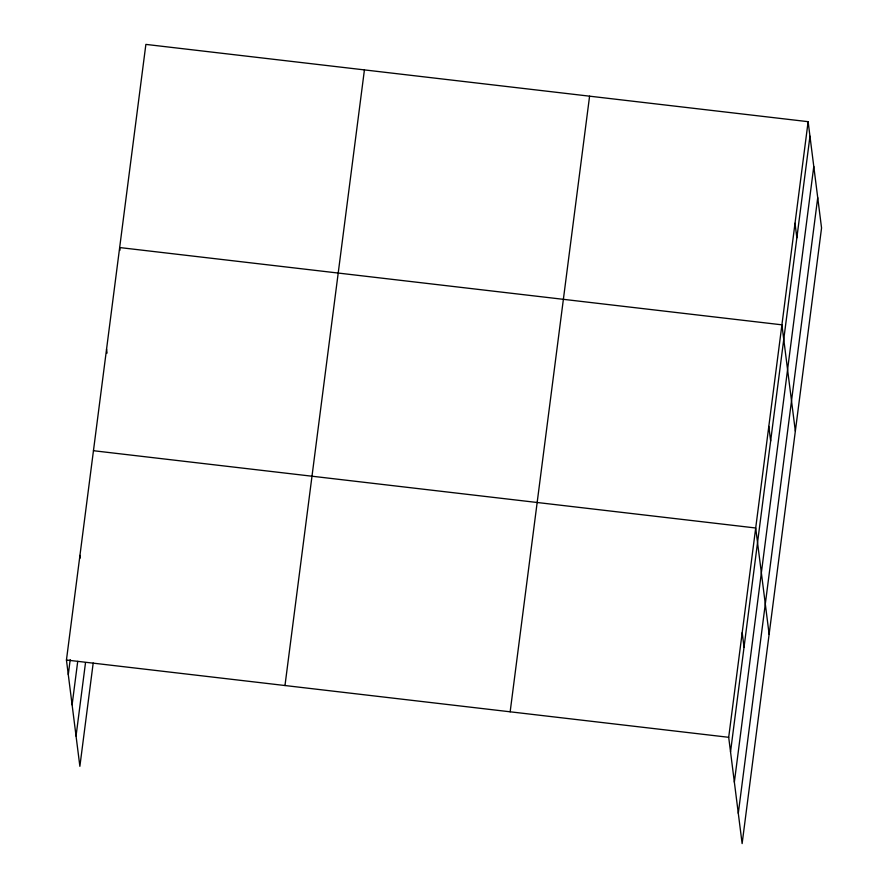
<?xml version="1.0" encoding="UTF-8"?>
<svg xmlns="http://www.w3.org/2000/svg" width="888" height="888" viewBox="0 0 888 888"><rect width="100%" height="100%" fill="white"/><g stroke="black" fill="none" stroke-linecap="round" stroke-linejoin="round"><path stroke-width="1.33" d="M93.196 663.025L79.876 766.322L66.445 660.028L145.876 44.4L808.124 121.678L821.555 227.972L742.124 843.6L728.693 737.306L808.124 121.678M68.287 674.58L70.208 659.629M72.106 704.85L77.722 661.36M76.046 736.052L85.514 662.648M284.981 685.525L364.424 69.897M510.156 711.799L589.588 96.17M730.535 751.859L809.967 136.23M734.354 782.128L813.785 166.5M738.294 813.319L817.726 197.691M93.451 450.716L755.699 527.994L769.13 634.287M66.445 660.028L728.693 737.306M795.015 223.254L796.858 237.806M795.337 431.124L781.917 324.83L119.669 247.552L120.002 250.205M768.808 426.418L770.651 440.959M742.202 632.645L744.033 647.197M106.56 349.139L107.06 353.102M79.953 555.377L80.286 558.019"/></g></svg>
